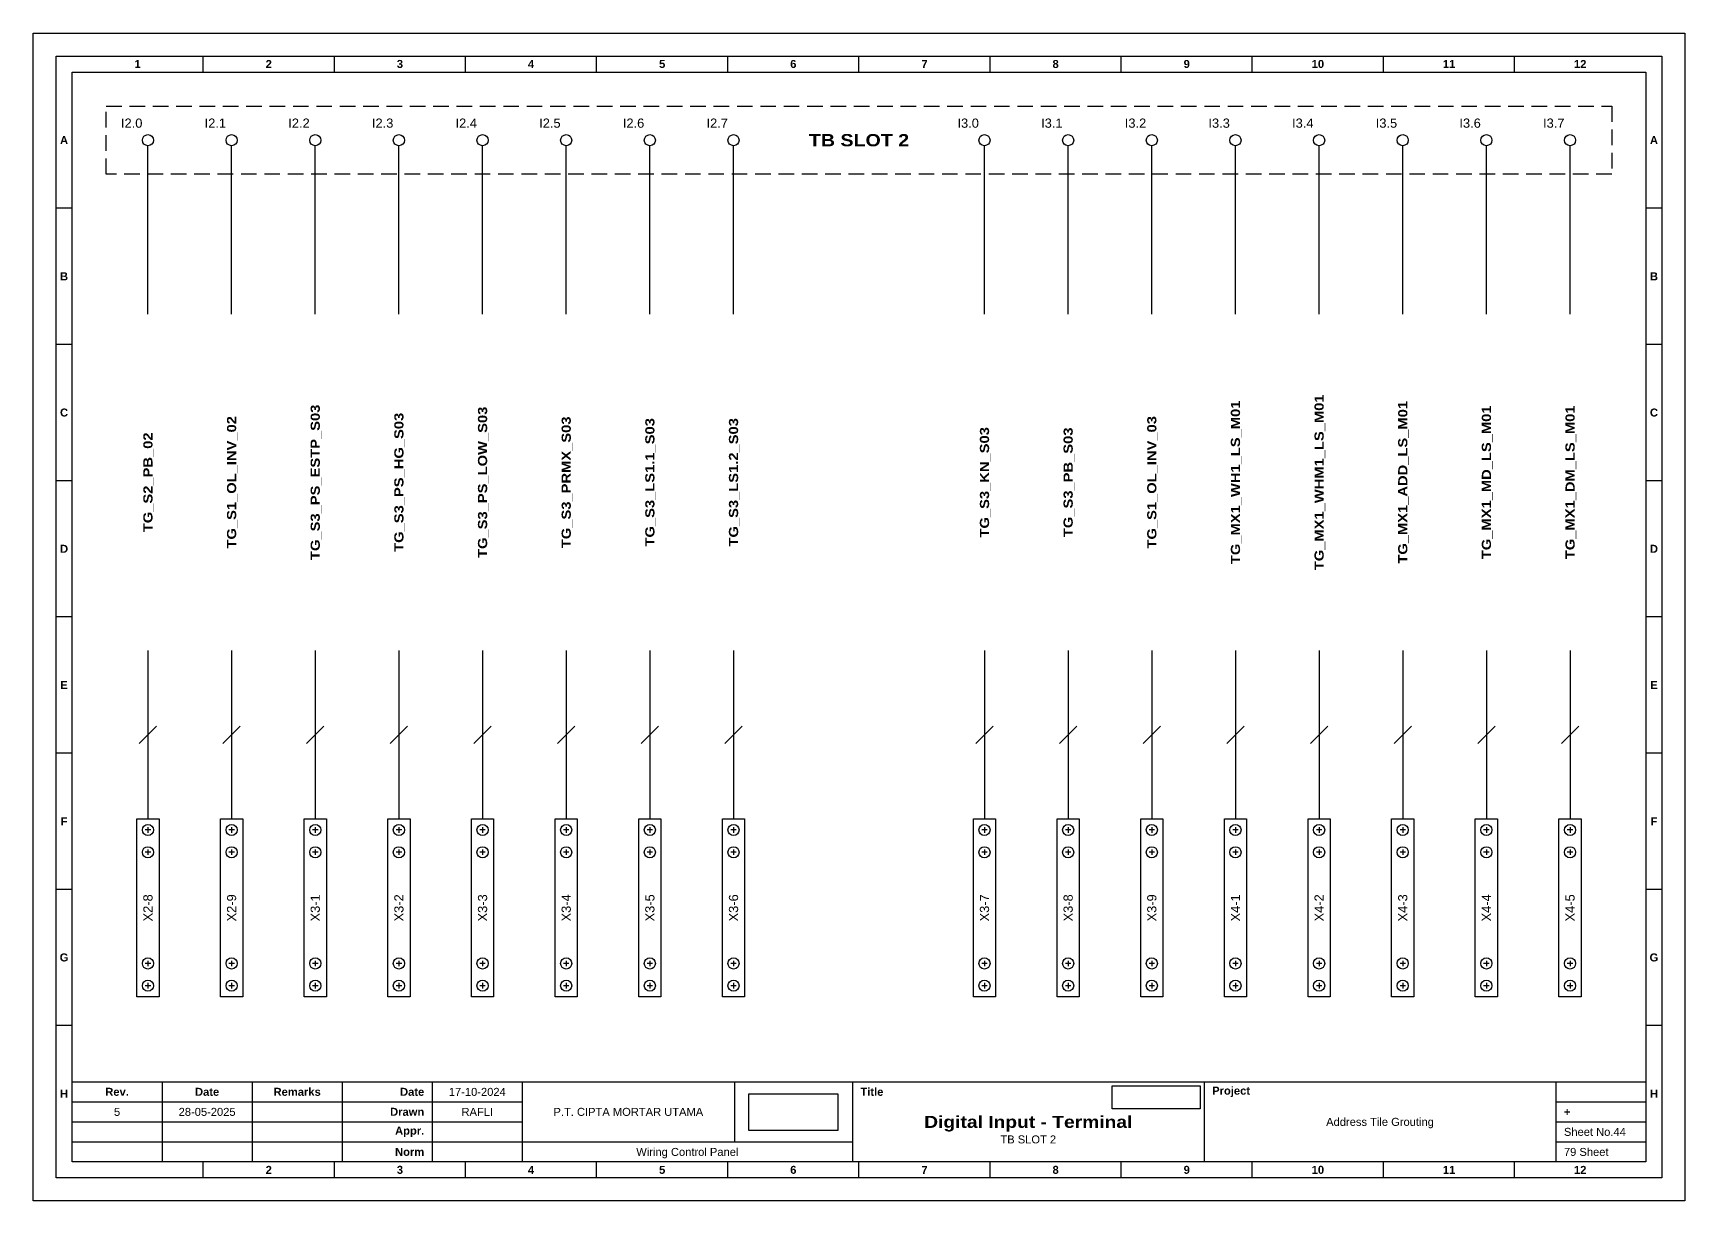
# Model space of a CAD drawing. Header units: millimetres. Extents: x 1758 to 3576, y 1915 to 2566.
# Drawn here: x 2068.1 to 2337.5, y 2375.9 to 2566.3 of the extents above; entities that cross this region are included whole.
import ezdxf
from ezdxf.enums import TextEntityAlignment as Align

# ---------------------------------------------------------------- set-up
doc = ezdxf.new("R2010")
doc.units = ezdxf.units.MM
doc.linetypes.add('HIDDEN', pattern=[9.525, 6.35, -3.175])
doc.styles.add('Bold', font='ariblk.ttf', dxfattribs={"height": 25.4})
doc.styles.get("Standard").update_dxf_attribs({"font": 'arial.ttf'})
picture_1 = doc.add_image_def('image1.png', size_in_pixel=(2048, 847))
picture_2 = doc.add_image_def('image2.png', size_in_pixel=(2092, 542))

# ---------------------------------------------------------------- blocks, each defined once
blk = doc.blocks.new('KOP MU PROJECT')
at = {"color": 6, "ltscale": 50}
for p, q in [((27.74, 184.05), (27.74, 186.66)), ((49.13, 184.05), (49.13, 186.66)), ((70.51, 184.05), (70.51, 186.66)), ((91.89, 184.05), (91.89, 186.66)), ((113.27, 184.05), (113.27, 186.66)), ((134.66, 184.05), (134.66, 186.66)), ((156.04, 184.05), (156.04, 186.66)), ((177.42, 184.05), (177.42, 186.66)), ((198.8, 184.05), (198.8, 186.66)), ((220.19, 184.05), (220.19, 186.66)), ((241.57, 184.05), (241.57, 186.66)), ((6.36, 161.84), (3.75, 161.84)), ((265.59, 161.84), (262.98, 161.84)), ((6.36, 139.63), (3.75, 139.63)), ((265.59, 139.63), (262.98, 139.63)), ((6.36, 117.42), (3.75, 117.42)), ((265.59, 117.42), (262.98, 117.42)), ((6.36, 95.22), (3.75, 95.22)), ((265.59, 95.22), (262.98, 95.22)), ((6.36, 73.01), (3.75, 73.01)), ((265.59, 73.01), (262.98, 73.01)), ((6.36, 50.8), (3.75, 50.8)), ((265.59, 50.8), (262.98, 50.8)), ((6.36, 28.59), (3.75, 28.59)), ((265.59, 28.59), (262.98, 28.59)), ((27.74, 3.75), (27.74, 6.36)), ((49.13, 3.75), (49.13, 6.36)), ((70.51, 3.75), (70.51, 6.36)), ((91.89, 3.75), (91.89, 6.36)), ((113.27, 3.75), (113.27, 6.36)), ((134.66, 3.75), (134.66, 6.36)), ((156.04, 3.75), (156.04, 6.36)), ((177.42, 3.75), (177.42, 6.36)), ((198.8, 3.75), (198.8, 6.36)), ((220.19, 3.75), (220.19, 6.36)), ((241.57, 3.75), (241.57, 6.36))]:
    blk.add_line(p, q, dxfattribs=at)
at = {"ltscale": 50}
for p, q in [((6.36, 19.41), (262.98, 19.41)), ((21.04, 19.41), (21.04, 6.36)), ((35.72, 19.41), (35.72, 6.36)), ((50.41, 19.41), (50.41, 6.36)), ((65.09, 19.41), (65.09, 6.36)), ((79.77, 19.41), (79.77, 6.36)), ((114.35, 19.41), (114.35, 9.62)), ((133.6, 19.41), (133.6, 6.36)), ((190.95, 19.41), (190.95, 6.36)), ((248.3, 19.41), (248.3, 6.36)), ((6.36, 16.15), (79.77, 16.15)), ((248.3, 16.15), (262.98, 16.15)), ((6.36, 12.89), (79.77, 12.89)), ((248.3, 12.89), (262.98, 12.89)), ((6.36, 9.62), (133.6, 9.62)), ((248.3, 9.62), (262.98, 9.62))]:
    blk.add_line(p, q, dxfattribs=at)
at = {"color": 1, "ltscale": 50}
blk.add_lwpolyline([(269.34, 0), (0, 0), (0, 190.41), (269.34, 190.41)], close=True, dxfattribs=at)
at = {"color": 6, "ltscale": 50}
for points in [[(265.59, 3.75), (3.75, 3.75), (3.75, 186.66), (265.59, 186.66)], [(262.98, 6.36), (6.36, 6.36), (6.36, 184.05), (262.98, 184.05)]]:
    blk.add_lwpolyline(points, close=True, dxfattribs=at)
at = {"ltscale": 50, "char_height": 1.305, "attachment_point": 4}
for s, width, heights, insert in [('\\pxqc;{\\fArial|b1|i0|c0|p34;1}', 21.3825, [2.51], (6.36, 185.36)), ('\\pxqc;{\\fArial|b1|i0|c0|p34;2}', 21.3825, [2.51], (27.74, 185.36)), ('\\pxqc;{\\fArial|b1|i0|c0|p34;3}', 21.3825, [2.51], (49.13, 185.36)), ('\\pxqc;{\\fArial|b1|i0|c0|p34;4}', 21.3825, [2.51], (70.51, 185.36)), ('\\pxqc;{\\fArial|b1|i0|c0|p34;5}', 21.3825, [2.51], (91.89, 185.36)), ('\\pxqc;{\\fArial|b1|i0|c0|p34;6}', 21.3825, [2.51], (113.27, 185.36)), ('\\pxqc;{\\fArial|b1|i0|c0|p34;7}', 21.3825, [2.51], (134.66, 185.36)), ('\\pxqc;{\\fArial|b1|i0|c0|p34;8}', 21.3825, [2.51], (156.04, 185.36)), ('\\pxqc;{\\fArial|b1|i0|c0|p34;9}', 21.3825, [2.51], (177.42, 185.36)), ('\\pxqc;{\\fArial|b1|i0|c0|p34;10}', 21.3825, [2.51], (198.8, 185.36)), ('\\pxqc;{\\fArial|b1|i0|c0|p34;11}', 21.3825, [2.51], (220.19, 185.36)), ('\\pxqc;{\\fArial|b1|i0|c0|p34;12}', 21.3825, [2.51], (241.57, 185.36)), ('\\pxqc;{\\fArial|b1|i0|c0|p34;A}', 2.61, [2.51], (3.75, 172.95)), ('\\pxqc;{\\fArial|b1|i0|c0|p34;A}', 2.61, [2.51], (262.98, 172.95)), ('\\pxqc;{\\fArial|b1|i0|c0|p34;B}', 2.61, [2.51], (3.75, 150.74)), ('\\pxqc;{\\fArial|b1|i0|c0|p34;B}', 2.61, [2.51], (262.98, 150.74)), ('\\pxqc;{\\fArial|b1|i0|c0|p34;C}', 2.61, [2.51], (3.75, 128.53)), ('\\pxqc;{\\fArial|b1|i0|c0|p34;C}', 2.61, [2.51], (262.98, 128.53)), ('\\pxqc;{\\fArial|b1|i0|c0|p34;D}', 2.61, [2.51], (3.75, 106.32)), ('\\pxqc;{\\fArial|b1|i0|c0|p34;D}', 2.61, [2.51], (262.98, 106.32)), ('\\pxqc;{\\fArial|b1|i0|c0|p34;E}', 2.61, [2.51], (3.75, 84.11)), ('\\pxqc;{\\fArial|b1|i0|c0|p34;E}', 2.61, [2.51], (262.98, 84.11)), ('\\pxqc;{\\fArial|b1|i0|c0|p34;F}', 2.61, [2.51], (3.75, 61.9)), ('\\pxqc;{\\fArial|b1|i0|c0|p34;F}', 2.61, [2.51], (262.98, 61.9)), ('\\pxqc;{\\fArial|b1|i0|c0|p34;G}', 2.61, [2.51], (3.75, 39.69)), ('\\pxqc;{\\fArial|b1|i0|c0|p34;G}', 2.61, [2.51], (262.98, 39.69)), ('\\pxqc;{\\fArial|b1|i0|c0|p34;H}', 2.61, [2.51], (3.75, 17.47)), ('\\pxqc;{\\fArial|b1|i0|c0|p34;Rev.}', 14.6811, [2.88], (6.36, 17.78)), ('\\pxqc;{\\fArial|b1|i0|c0|p34;Date}', 14.6811, [2.88], (21.04, 17.78)), ('\\pxqc;{\\fArial|b1|i0|c0|p34;Remarks}', 14.6811, [2.88], (35.72, 17.78)), ('\\pxqr;{\\fArial|b1|i0|c0|p34;Date}', 13.3761, [2.88], (50.41, 17.78)), ('\\pxql;{\\fArial|b1|i0|c0|p34;Title}', 50.2419, [2.88], (134.9, 17.78)), ('\\pxql;{\\fArial|b1|i0|c0|p34;Project}', 50.2419, [2.88], (192.25, 17.78)), ('\\pxqc;{\\fArial|b1|i0|c0|p34;H}', 2.61, [2.51], (262.98, 17.47)), ('\\pxqr;{\\fArial|b1|i0|c0|p34;Drawn}', 13.3761, [2.88], (50.41, 14.52)), ('\\pxql;{\\fArial|b1|i0|c0|p34;+}', 14.6811, [2.88], (249.61, 14.52)), ('\\pxqr;{\\fArial|b1|i0|c0|p34;Appr.}', 13.3761, [2.88], (50.41, 11.26)), ('\\pxqr;{\\fArial|b1|i0|c0|p34;Norm}', 13.3761, [2.88], (50.41, 7.99)), ('\\pxqc;{\\fArial|b1|i0|c0|p34;2}', 21.3825, [2.51], (27.74, 5.06)), ('\\pxqc;{\\fArial|b1|i0|c0|p34;3}', 21.3825, [2.51], (49.13, 5.06)), ('\\pxqc;{\\fArial|b1|i0|c0|p34;4}', 21.3825, [2.51], (70.51, 5.06)), ('\\pxqc;{\\fArial|b1|i0|c0|p34;5}', 21.3825, [2.51], (91.89, 5.06)), ('\\pxqc;{\\fArial|b1|i0|c0|p34;6}', 21.3825, [2.51], (113.27, 5.06)), ('\\pxqc;{\\fArial|b1|i0|c0|p34;7}', 21.3825, [2.51], (134.66, 5.06)), ('\\pxqc;{\\fArial|b1|i0|c0|p34;8}', 21.3825, [2.51], (156.04, 5.06)), ('\\pxqc;{\\fArial|b1|i0|c0|p34;9}', 21.3825, [2.51], (177.42, 5.06)), ('\\pxqc;{\\fArial|b1|i0|c0|p34;10}', 21.3825, [2.51], (198.8, 5.06)), ('\\pxqc;{\\fArial|b1|i0|c0|p34;11}', 21.3825, [2.51], (220.19, 5.06)), ('\\pxqc;{\\fArial|b1|i0|c0|p34;12}', 21.3825, [2.51], (241.57, 5.06))]:
    blk.add_mtext_dynamic_manual_height_columns(s, width=width, gutter_width=0.0326, heights=heights, dxfattribs=dict(at, insert=insert))
at = {"ltscale": 50}
for tag, p in [('DATECREATED', (72.43, 17.78)), ('REV', (13.7, 14.52)), ('REVDATE', (28.38, 14.52)), ('REMARKS', (43.06, 14.52)), ('DRAWN', (72.43, 14.52)), ('COMPANY', (97.06, 14.52)), ('PROJECT', (219.62, 12.89)), ('APPR', (72.43, 11.26)), ('NORM', (72.43, 7.99)), ('DRAWINGCATEGORY', (106.68, 7.99)), ('DESCRIPTION', (162.27, 10.03))]:
    blk.add_attdef(tag, text='', height=1.3, dxfattribs=at).set_placement(p, align=Align.MIDDLE_CENTER)
at = {"ltscale": 50, "style": 'Bold'}
blk.add_attdef('TITLE', text='', height=1.96, dxfattribs=at).set_placement((162.27, 12.89), align=Align.MIDDLE_CENTER)
at = {"ltscale": 50}
for tag, p in [('SHEETNUMBER', (249.61, 11.26)), ('TOTALSHEET', (249.61, 7.99))]:
    blk.add_attdef(tag, text='', height=1.3, dxfattribs=at).set_placement(p, align=Align.MIDDLE_LEFT)
image = blk.add_image(picture_1, insert=(116.72, 11.48), size_in_units=(14.5, 6), dxfattribs=at)
image.dxf.flags = 15
image = blk.add_image(picture_2, insert=(175.94, 15.04), size_in_units=(14.36, 3.72), dxfattribs=at)
image.dxf.flags = 15

msp = doc.modelspace()

# ---------------------------------------------------------------- linework, layer by layer
at = {"color": 146, "true_color": 0x105689}
for p, q in [((2086.85, 2520.54), (2086.85, 2547.98)), ((2100.49, 2520.54), (2100.49, 2547.98)), ((2114.13, 2520.54), (2114.13, 2547.98)), ((2127.77, 2520.54), (2127.77, 2547.98)), ((2141.41, 2520.54), (2141.41, 2547.98)), ((2155.05, 2520.54), (2155.05, 2547.98)), ((2168.69, 2520.54), (2168.69, 2547.98)), ((2182.33, 2520.54), (2182.33, 2547.98)), ((2223.25, 2520.54), (2223.25, 2547.98)), ((2236.89, 2520.54), (2236.89, 2547.98)), ((2250.53, 2520.54), (2250.53, 2547.98)), ((2264.17, 2520.54), (2264.17, 2547.98)), ((2277.81, 2520.54), (2277.81, 2547.98)), ((2291.45, 2520.54), (2291.45, 2547.98)), ((2305.09, 2520.54), (2305.09, 2547.98)), ((2318.73, 2520.54), (2318.73, 2547.98)), ((2086.85, 2465.67), (2086.85, 2438.23)), ((2100.49, 2465.67), (2100.49, 2438.23)), ((2114.13, 2465.67), (2114.13, 2438.23)), ((2127.77, 2465.67), (2127.77, 2438.23)), ((2141.41, 2465.67), (2141.41, 2438.23)), ((2155.05, 2465.67), (2155.05, 2438.23)), ((2168.69, 2465.67), (2168.69, 2438.23)), ((2182.33, 2465.67), (2182.33, 2438.23)), ((2223.25, 2465.67), (2223.25, 2438.23)), ((2236.89, 2465.67), (2236.89, 2438.23)), ((2250.53, 2465.67), (2250.53, 2438.23)), ((2264.17, 2465.67), (2264.17, 2438.23)), ((2277.81, 2465.67), (2277.81, 2438.23)), ((2291.45, 2465.67), (2291.45, 2438.23)), ((2305.09, 2465.67), (2305.09, 2438.23)), ((2318.73, 2465.67), (2318.73, 2438.23)), ((2085.44, 2450.53), (2088.27, 2453.36)), ((2099.08, 2450.53), (2101.91, 2453.36)), ((2112.72, 2450.53), (2115.55, 2453.36)), ((2126.36, 2450.53), (2129.19, 2453.36)), ((2140, 2450.53), (2142.83, 2453.36)), ((2153.64, 2450.53), (2156.47, 2453.36)), ((2167.28, 2450.53), (2170.11, 2453.36)), ((2180.92, 2450.53), (2183.74, 2453.36)), ((2221.84, 2450.53), (2224.66, 2453.36)), ((2235.48, 2450.53), (2238.3, 2453.36)), ((2249.12, 2450.53), (2251.94, 2453.36)), ((2262.75, 2450.53), (2265.58, 2453.36)), ((2276.39, 2450.53), (2279.22, 2453.36)), ((2290.03, 2450.53), (2292.86, 2453.36)), ((2303.67, 2450.53), (2306.5, 2453.36)), ((2317.31, 2450.53), (2320.14, 2453.36))]:
    msp.add_line(p, q, dxfattribs=at)
at = {"color": 6}
for p, q in [((2087.31, 2436.42), (2086.4, 2436.42)), ((2086.85, 2436.87), (2086.85, 2435.96)), ((2100.95, 2436.42), (2100.04, 2436.42)), ((2100.49, 2436.87), (2100.49, 2435.96)), ((2114.59, 2436.42), (2113.68, 2436.42)), ((2114.13, 2436.87), (2114.13, 2435.96)), ((2128.23, 2436.42), (2127.32, 2436.42)), ((2127.77, 2436.87), (2127.77, 2435.96)), ((2141.86, 2436.42), (2140.96, 2436.42)), ((2141.41, 2436.87), (2141.41, 2435.96)), ((2155.5, 2436.42), (2154.6, 2436.42)), ((2155.05, 2436.87), (2155.05, 2435.96)), ((2169.14, 2436.42), (2168.24, 2436.42)), ((2168.69, 2436.87), (2168.69, 2435.96)), ((2182.78, 2436.42), (2181.88, 2436.42)), ((2182.33, 2436.87), (2182.33, 2435.96)), ((2223.7, 2436.42), (2222.8, 2436.42)), ((2223.25, 2436.87), (2223.25, 2435.96)), ((2237.34, 2436.42), (2236.44, 2436.42)), ((2236.89, 2436.87), (2236.89, 2435.96)), ((2250.98, 2436.42), (2250.08, 2436.42)), ((2250.53, 2436.87), (2250.53, 2435.96)), ((2264.62, 2436.42), (2263.72, 2436.42)), ((2264.17, 2436.87), (2264.17, 2435.96)), ((2278.26, 2436.42), (2277.36, 2436.42)), ((2277.81, 2436.87), (2277.81, 2435.96)), ((2291.9, 2436.42), (2291, 2436.42)), ((2291.45, 2436.87), (2291.45, 2435.96)), ((2305.54, 2436.42), (2304.64, 2436.42)), ((2305.09, 2436.87), (2305.09, 2435.96)), ((2319.18, 2436.42), (2318.27, 2436.42)), ((2318.73, 2436.87), (2318.73, 2435.96)), ((2087.31, 2432.79), (2086.4, 2432.79)), ((2086.85, 2433.24), (2086.85, 2432.34)), ((2100.95, 2432.79), (2100.04, 2432.79)), ((2100.49, 2433.24), (2100.49, 2432.34)), ((2114.59, 2432.79), (2113.68, 2432.79)), ((2114.13, 2433.24), (2114.13, 2432.34)), ((2128.23, 2432.79), (2127.32, 2432.79)), ((2127.77, 2433.24), (2127.77, 2432.34)), ((2141.86, 2432.79), (2140.96, 2432.79)), ((2141.41, 2433.24), (2141.41, 2432.34)), ((2155.5, 2432.79), (2154.6, 2432.79)), ((2155.05, 2433.24), (2155.05, 2432.34)), ((2169.14, 2432.79), (2168.24, 2432.79)), ((2168.69, 2433.24), (2168.69, 2432.34)), ((2182.78, 2432.79), (2181.88, 2432.79)), ((2182.33, 2433.24), (2182.33, 2432.34)), ((2223.7, 2432.79), (2222.8, 2432.79)), ((2223.25, 2433.24), (2223.25, 2432.34)), ((2237.34, 2432.79), (2236.44, 2432.79)), ((2236.89, 2433.24), (2236.89, 2432.34)), ((2250.98, 2432.79), (2250.08, 2432.79)), ((2250.53, 2433.24), (2250.53, 2432.34)), ((2264.62, 2432.79), (2263.72, 2432.79)), ((2264.17, 2433.24), (2264.17, 2432.34)), ((2278.26, 2432.79), (2277.36, 2432.79)), ((2277.81, 2433.24), (2277.81, 2432.34)), ((2291.9, 2432.79), (2291, 2432.79)), ((2291.45, 2433.24), (2291.45, 2432.34)), ((2305.54, 2432.79), (2304.64, 2432.79)), ((2305.09, 2433.24), (2305.09, 2432.34)), ((2319.18, 2432.79), (2318.27, 2432.79)), ((2318.73, 2433.24), (2318.73, 2432.34)), ((2087.31, 2414.66), (2086.4, 2414.66)), ((2086.85, 2415.11), (2086.85, 2414.2)), ((2100.95, 2414.66), (2100.04, 2414.66)), ((2100.49, 2415.11), (2100.49, 2414.2)), ((2114.59, 2414.66), (2113.68, 2414.66)), ((2114.13, 2415.11), (2114.13, 2414.2)), ((2128.23, 2414.66), (2127.32, 2414.66)), ((2127.77, 2415.11), (2127.77, 2414.2)), ((2141.86, 2414.66), (2140.96, 2414.66)), ((2141.41, 2415.11), (2141.41, 2414.2)), ((2155.5, 2414.66), (2154.6, 2414.66)), ((2155.05, 2415.11), (2155.05, 2414.2)), ((2169.14, 2414.66), (2168.24, 2414.66)), ((2168.69, 2415.11), (2168.69, 2414.2)), ((2182.78, 2414.66), (2181.88, 2414.66)), ((2182.33, 2415.11), (2182.33, 2414.2)), ((2223.7, 2414.66), (2222.8, 2414.66)), ((2223.25, 2415.11), (2223.25, 2414.2)), ((2237.34, 2414.66), (2236.44, 2414.66)), ((2236.89, 2415.11), (2236.89, 2414.2)), ((2250.98, 2414.66), (2250.08, 2414.66)), ((2250.53, 2415.11), (2250.53, 2414.2)), ((2264.62, 2414.66), (2263.72, 2414.66)), ((2264.17, 2415.11), (2264.17, 2414.2)), ((2278.26, 2414.66), (2277.36, 2414.66)), ((2277.81, 2415.11), (2277.81, 2414.2)), ((2291.9, 2414.66), (2291, 2414.66)), ((2291.45, 2415.11), (2291.45, 2414.2)), ((2305.54, 2414.66), (2304.64, 2414.66)), ((2305.09, 2415.11), (2305.09, 2414.2)), ((2319.18, 2414.66), (2318.27, 2414.66)), ((2318.73, 2415.11), (2318.73, 2414.2)), ((2087.31, 2411.03), (2086.4, 2411.03)), ((2086.85, 2411.48), (2086.85, 2410.58)), ((2100.95, 2411.03), (2100.04, 2411.03)), ((2100.49, 2411.48), (2100.49, 2410.58)), ((2114.59, 2411.03), (2113.68, 2411.03)), ((2114.13, 2411.48), (2114.13, 2410.58)), ((2128.23, 2411.03), (2127.32, 2411.03)), ((2127.77, 2411.48), (2127.77, 2410.58)), ((2141.86, 2411.03), (2140.96, 2411.03)), ((2141.41, 2411.48), (2141.41, 2410.58)), ((2155.5, 2411.03), (2154.6, 2411.03)), ((2155.05, 2411.48), (2155.05, 2410.58)), ((2169.14, 2411.03), (2168.24, 2411.03)), ((2168.69, 2411.48), (2168.69, 2410.58)), ((2182.78, 2411.03), (2181.88, 2411.03)), ((2182.33, 2411.48), (2182.33, 2410.58)), ((2223.7, 2411.03), (2222.8, 2411.03)), ((2223.25, 2411.48), (2223.25, 2410.58)), ((2237.34, 2411.03), (2236.44, 2411.03)), ((2236.89, 2411.48), (2236.89, 2410.58)), ((2250.98, 2411.03), (2250.08, 2411.03)), ((2250.53, 2411.48), (2250.53, 2410.58)), ((2264.62, 2411.03), (2263.72, 2411.03)), ((2264.17, 2411.48), (2264.17, 2410.58)), ((2278.26, 2411.03), (2277.36, 2411.03)), ((2277.81, 2411.48), (2277.81, 2410.58)), ((2291.9, 2411.03), (2291, 2411.03)), ((2291.45, 2411.48), (2291.45, 2410.58)), ((2305.54, 2411.03), (2304.64, 2411.03)), ((2305.09, 2411.48), (2305.09, 2410.58)), ((2319.18, 2411.03), (2318.27, 2411.03)), ((2318.73, 2411.48), (2318.73, 2410.58))]:
    msp.add_line(p, q, dxfattribs=at)
at = {"linetype": 'HIDDEN', "ltscale": 0.4}
msp.add_lwpolyline([(2080.03, 2554.43), (2325.55, 2554.43), (2325.55, 2543.33), (2080.03, 2543.33)], close=True, dxfattribs=at)
at = {"color": 6}
for points in [[(2085.04, 2438.23), (2088.67, 2438.23), (2088.67, 2409.22), (2085.04, 2409.22)], [(2098.68, 2438.23), (2102.31, 2438.23), (2102.31, 2409.22), (2098.68, 2409.22)], [(2112.32, 2438.23), (2115.95, 2438.23), (2115.95, 2409.22), (2112.32, 2409.22)], [(2125.96, 2438.23), (2129.59, 2438.23), (2129.59, 2409.22), (2125.96, 2409.22)], [(2139.6, 2438.23), (2143.22, 2438.23), (2143.22, 2409.22), (2139.6, 2409.22)], [(2153.24, 2438.23), (2156.86, 2438.23), (2156.86, 2409.22), (2153.24, 2409.22)], [(2166.88, 2438.23), (2170.5, 2438.23), (2170.5, 2409.22), (2166.88, 2409.22)], [(2180.52, 2438.23), (2184.14, 2438.23), (2184.14, 2409.22), (2180.52, 2409.22)], [(2221.44, 2438.23), (2225.06, 2438.23), (2225.06, 2409.22), (2221.44, 2409.22)], [(2235.08, 2438.23), (2238.7, 2438.23), (2238.7, 2409.22), (2235.08, 2409.22)], [(2248.72, 2438.23), (2252.34, 2438.23), (2252.34, 2409.22), (2248.72, 2409.22)], [(2262.36, 2438.23), (2265.98, 2438.23), (2265.98, 2409.22), (2262.36, 2409.22)], [(2276, 2438.23), (2279.62, 2438.23), (2279.62, 2409.22), (2276, 2409.22)], [(2289.64, 2438.23), (2293.26, 2438.23), (2293.26, 2409.22), (2289.64, 2409.22)], [(2303.28, 2438.23), (2306.9, 2438.23), (2306.9, 2409.22), (2303.28, 2409.22)], [(2316.91, 2438.23), (2320.54, 2438.23), (2320.54, 2409.22), (2316.91, 2409.22)]]:
    msp.add_lwpolyline(points, close=True, dxfattribs=at)
at = {"color": 146, "ltscale": 500, "true_color": 0x105689}
for centre in [(2086.85, 2548.88), (2100.49, 2548.88), (2114.13, 2548.88), (2127.77, 2548.88), (2141.41, 2548.88), (2155.05, 2548.88), (2168.69, 2548.88), (2182.33, 2548.88), (2223.25, 2548.88), (2236.89, 2548.88), (2250.53, 2548.88), (2264.17, 2548.88), (2277.81, 2548.88), (2291.45, 2548.88), (2305.09, 2548.88), (2318.73, 2548.88)]:
    msp.add_circle(centre, 0.907, dxfattribs=at)
at = {"color": 6, "ltscale": 500}
for centre in [(2086.85, 2436.42), (2100.49, 2436.42), (2114.13, 2436.42), (2127.77, 2436.42), (2141.41, 2436.42), (2155.05, 2436.42), (2168.69, 2436.42), (2182.33, 2436.42), (2223.25, 2436.42), (2236.89, 2436.42), (2250.53, 2436.42), (2264.17, 2436.42), (2277.81, 2436.42), (2291.45, 2436.42), (2305.09, 2436.42), (2318.73, 2436.42), (2086.85, 2432.79), (2100.49, 2432.79), (2114.13, 2432.79), (2127.77, 2432.79), (2141.41, 2432.79), (2155.05, 2432.79), (2168.69, 2432.79), (2182.33, 2432.79), (2223.25, 2432.79), (2236.89, 2432.79), (2250.53, 2432.79), (2264.17, 2432.79), (2277.81, 2432.79), (2291.45, 2432.79), (2305.09, 2432.79), (2318.73, 2432.79), (2086.85, 2414.66), (2100.49, 2414.66), (2114.13, 2414.66), (2127.77, 2414.66), (2141.41, 2414.66), (2155.05, 2414.66), (2168.69, 2414.66), (2182.33, 2414.66), (2223.25, 2414.66), (2236.89, 2414.66), (2250.53, 2414.66), (2264.17, 2414.66), (2277.81, 2414.66), (2291.45, 2414.66), (2305.09, 2414.66), (2318.73, 2414.66), (2086.85, 2411.03), (2100.49, 2411.03), (2114.13, 2411.03), (2127.77, 2411.03), (2141.41, 2411.03), (2155.05, 2411.03), (2168.69, 2411.03), (2182.33, 2411.03), (2223.25, 2411.03), (2236.89, 2411.03), (2250.53, 2411.03), (2264.17, 2411.03), (2277.81, 2411.03), (2291.45, 2411.03), (2305.09, 2411.03), (2318.73, 2411.03)]:
    msp.add_circle(centre, 0.907, dxfattribs=at)

# ---------------------------------------------------------------- block references
msp.add_blockref('KOP MU PROJECT', (2068.12, 2375.94)).add_auto_attribs({'DESCRIPTION': 'TB SLOT 2', 'TITLE': 'Digital Input - Terminal', 'PROJECT': 'Address Tile Grouting', 'COMPANY': 'P.T. CIPTA MORTAR UTAMA', 'DRAWINGCATEGORY': 'Wiring Control Panel', 'DRAWN': 'RAFLI', 'DATECREATED': '17-10-2024', 'REVDATE': '28-05-2025', 'REV': '5', 'SHEETNUMBER': 'Sheet No.44', 'TOTALSHEET': '79 Sheet'})

# ---------------------------------------------------------------- texts
at = {"ltscale": 500}
for s, p in [('I2.0', (2085.95, 2551.66)), ('I2.1', (2099.59, 2551.66)), ('I2.2', (2113.23, 2551.66)), ('I2.3', (2126.87, 2551.66)), ('I2.4', (2140.5, 2551.66)), ('I2.5', (2154.14, 2551.66)), ('I2.6', (2167.78, 2551.66)), ('I2.7', (2181.42, 2551.66)), ('I3.0', (2222.34, 2551.66)), ('I3.1', (2235.98, 2551.66)), ('I3.2', (2249.62, 2551.66)), ('I3.3', (2263.26, 2551.66)), ('I3.4', (2276.9, 2551.66)), ('I3.5', (2290.54, 2551.66)), ('I3.6', (2304.18, 2551.66)), ('I3.7', (2317.82, 2551.66))]:
    msp.add_text(s, height=1.5, dxfattribs=at).set_placement(p, align=Align.MIDDLE_RIGHT)
at = {"ltscale": 500, "style": 'Bold'}
msp.add_text('TB SLOT 2', height=2, dxfattribs=at).set_placement((2202.79, 2548.88), align=Align.MIDDLE_CENTER)
for s, p in [('TG_S3_PS_ESTP_S03', (2114.13, 2493.1)), ('TG_S3_PS_LOW_S03', (2141.41, 2493.1)), ('TG_MX1_WH1_LS_M01', (2264.17, 2493.1)), ('TG_MX1_WHM1_LS_M01', (2277.81, 2493.1)), ('TG_MX1_ADD_LS_M01', (2291.45, 2493.1)), ('TG_MX1_MD_LS_M01', (2305.09, 2493.1)), ('TG_MX1_DM_LS_M01', (2318.73, 2493.1)), ('TG_S1_OL_INV_02', (2100.49, 2493.1)), ('TG_S3_PS_HG_S03', (2127.77, 2493.1)), ('TG_S3_PRMX_S03', (2155.05, 2493.1)), ('TG_S3_LS1.1_S03', (2168.69, 2493.1)), ('TG_S3_LS1.2_S03', (2182.33, 2493.1)), ('TG_S1_OL_INV_03', (2250.53, 2493.1)), ('TG_S2_PB_02', (2086.85, 2493.1)), ('TG_S3_KN_S03', (2223.25, 2493.1)), ('TG_S3_PB_S03', (2236.89, 2493.1))]:
    msp.add_text(s, height=1.5, rotation=90, dxfattribs=at).set_placement(p, align=Align.MIDDLE_CENTER)
at = {"ltscale": 500}
for s, p in [('X2-8', (2086.85, 2423.72)), ('X2-9', (2100.49, 2423.72)), ('X3-1', (2114.13, 2423.72)), ('X3-2', (2127.77, 2423.72)), ('X3-3', (2141.41, 2423.72)), ('X3-4', (2155.05, 2423.72)), ('X3-5', (2168.69, 2423.72)), ('X3-6', (2182.33, 2423.72)), ('X3-7', (2223.25, 2423.72)), ('X3-8', (2236.89, 2423.72)), ('X3-9', (2250.53, 2423.72)), ('X4-1', (2264.17, 2423.72)), ('X4-2', (2277.81, 2423.72)), ('X4-3', (2291.45, 2423.72)), ('X4-4', (2305.09, 2423.72)), ('X4-5', (2318.73, 2423.72))]:
    msp.add_text(s, height=1.5, rotation=90, dxfattribs=at).set_placement(p, align=Align.MIDDLE_CENTER)

doc.saveas('drawing.dxf')
